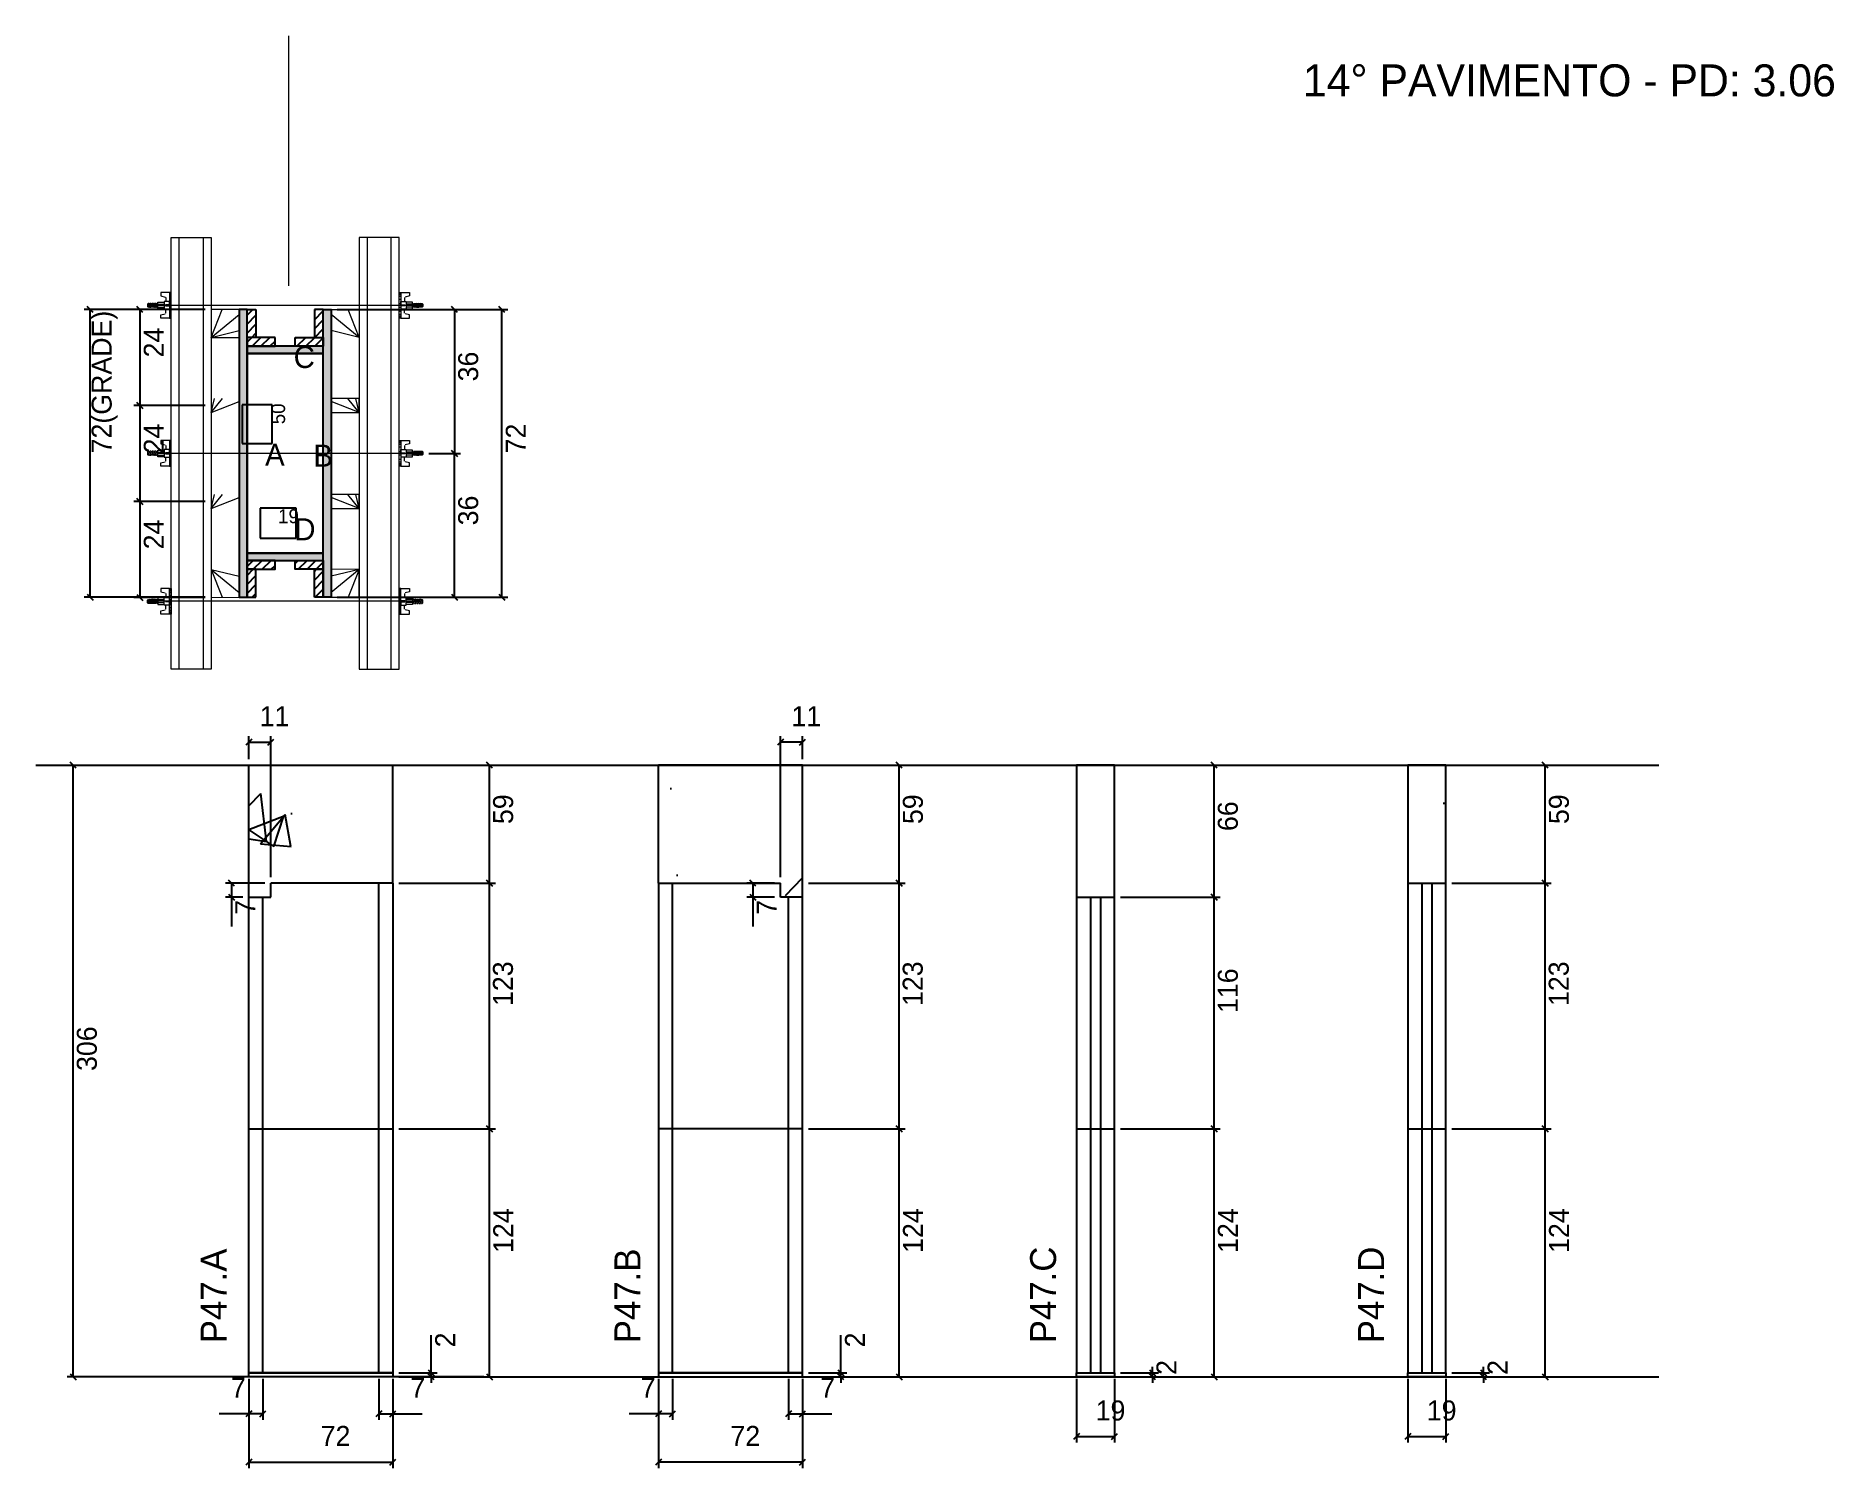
# Model space of a CAD drawing. Header units: metres. Extents: x 7804 to 8703, y 499 to 1215.
import ezdxf

# ---------------------------------------------------------------- set-up
doc = ezdxf.new("R2010")
doc.units = ezdxf.units.M
for name, color, linetype in [('00 - FELIPE', 7, 'Continuous'), ('CHAPA', 7, 'Continuous'), ('COTA', 7, 'Continuous'), ('Hachura', 7, 'Continuous'), ('Madeira', 7, 'Continuous'), ('NIVEL 2° PAV.', 7, 'Continuous'), ('NOMENCLATURA', 7, 'Continuous'), ('Nível', 7, 'Continuous'), ('Painéis', 7, 'Continuous'), ('Perfil Metálico', 7, 'Continuous'), ('SARR_2.2x7', 7, 'Continuous'), ('SARRAFO', 7, 'Continuous'), ('Texto Seção', 7, 'Continuous'), ('TEXTO_GERAL', 7, 'Continuous')]:
    doc.layers.add(name, color=color, linetype=linetype)

msp = doc.modelspace()

# ---------------------------------------------------------------- hatches: boundary and pattern name
at = {"layer": 'COTA'}
h = msp.add_hatch(dxfattribs=at)
h.set_pattern_fill('AR-CONC')
h.paths.add_polyline_path([(7982.51, 791.7), (7921.51, 791.7), (7921.51, 785.77), (7910.51, 784.7), (7910.51, 850.7), (7982.51, 850.7), (7982.51, 791.7)])
h = msp.add_hatch(dxfattribs=at)
h.set_pattern_fill('AR-CONC')
h.paths.add_polyline_path([(8115.42, 791.7), (8176.42, 791.7), (8176.42, 785.77), (8187.42, 784.7), (8187.42, 850.7), (8115.42, 850.7), (8115.42, 791.7)])
h = msp.add_hatch(dxfattribs=at)
h.set_pattern_fill('AR-CONC')
h.paths.add_polyline_path([(8343.55, 784.7), (8343.55, 850.7), (8324.55, 850.7), (8324.55, 784.7), (8343.55, 784.7)])
h = msp.add_hatch(dxfattribs=at)
h.set_pattern_fill('AR-CONC')
h.paths.add_polyline_path([(8509.14, 791.7), (8509.14, 850.7), (8490.14, 850.7), (8490.14, 791.7), (8509.14, 791.7), (8509.14, 791.7)])
at = {"layer": 'Hachura'}
h = msp.add_hatch(color=7, dxfattribs=at)
h.dxf.hatch_style = 1
h.paths.add_polyline_path([(7909.75, 1078.63), (7905.75, 1078.63), (7905.75, 934.63), (7909.75, 934.63), (7909.75, 1078.63)])
h = msp.add_hatch(color=7, dxfattribs=at)
h.dxf.hatch_style = 1
h.paths.add_polyline_path([(7909.75, 1078.63), (7905.75, 1078.63), (7905.75, 934.63), (7909.75, 934.63), (7909.75, 1078.63)])
h = msp.add_hatch(dxfattribs=at)
h.set_pattern_fill('ANSI31')
h.paths.add_polyline_path([(7909.75, 1064.63), (7914.15, 1064.63), (7914.15, 1078.63), (7909.75, 1078.63), (7909.75, 1064.63)])
h = msp.add_hatch(dxfattribs=at)
h.set_pattern_fill('ANSI31')
h.paths.add_polyline_path([(7947.75, 1064.63), (7943.35, 1064.63), (7943.35, 1078.63), (7947.75, 1078.63), (7947.75, 1064.63)])
h = msp.add_hatch(color=7, dxfattribs=at)
h.dxf.hatch_style = 1
h.paths.add_polyline_path([(7947.75, 1078.63), (7951.75, 1078.63), (7951.75, 934.63), (7947.75, 934.63), (7947.75, 1078.63)])
h = msp.add_hatch(color=7, dxfattribs=at)
h.dxf.hatch_style = 1
h.paths.add_polyline_path([(7947.75, 1078.63), (7951.75, 1078.63), (7951.75, 934.63), (7947.75, 934.63), (7947.75, 1078.63)])
h = msp.add_hatch(dxfattribs=at)
h.set_pattern_fill('ANSI31')
h.paths.add_polyline_path([(7909.75, 1060.23), (7909.75, 1064.63), (7923.75, 1064.63), (7923.75, 1060.23), (7909.75, 1060.23)])
h = msp.add_hatch(dxfattribs=at)
h.set_pattern_fill('ANSI31')
h.paths.add_polyline_path([(7947.75, 1060.23), (7947.75, 1064.63), (7933.75, 1064.63), (7933.75, 1060.23), (7947.75, 1060.23)])
h = msp.add_hatch(color=7, dxfattribs=at)
h.dxf.hatch_style = 1
h.paths.add_polyline_path([(7947.75, 1056.63), (7947.75, 1060.23), (7909.75, 1060.23), (7909.75, 1056.63), (7947.75, 1056.63)])
h = msp.add_hatch(color=7, dxfattribs=at)
h.dxf.hatch_style = 1
h.paths.add_polyline_path([(7947.75, 1056.63), (7947.75, 1060.23), (7909.75, 1060.23), (7909.75, 1056.63), (7947.75, 1056.63)])
h = msp.add_hatch(color=7, dxfattribs=at)
h.dxf.hatch_style = 1
h.paths.add_polyline_path([(7947.75, 953.03), (7947.75, 956.63), (7909.75, 956.63), (7909.75, 953.03), (7947.75, 953.03)])
h = msp.add_hatch(color=7, dxfattribs=at)
h.dxf.hatch_style = 1
h.paths.add_polyline_path([(7947.75, 953.03), (7947.75, 956.63), (7909.75, 956.63), (7909.75, 953.03), (7947.75, 953.03)])
h = msp.add_hatch(dxfattribs=at)
h.set_pattern_fill('ANSI31')
h.paths.add_polyline_path([(7909.75, 948.63), (7909.75, 953.03), (7923.75, 953.03), (7923.75, 948.63), (7909.75, 948.63)])
h = msp.add_hatch(dxfattribs=at)
h.set_pattern_fill('ANSI31')
h.paths.add_polyline_path([(7909.75, 948.63), (7914.15, 948.63), (7914.15, 934.63), (7909.75, 934.63), (7909.75, 948.63)])
h = msp.add_hatch(dxfattribs=at)
h.set_pattern_fill('ANSI31')
h.paths.add_polyline_path([(7947.75, 948.63), (7947.75, 953.03), (7933.75, 953.03), (7933.75, 948.63), (7947.75, 948.63)])
h = msp.add_hatch(dxfattribs=at)
h.set_pattern_fill('ANSI31')
h.paths.add_polyline_path([(7947.75, 948.63), (7943.35, 948.63), (7943.35, 934.63), (7947.75, 934.63), (7947.75, 948.63)])

# ---------------------------------------------------------------- linework, layer by layer
at = {"layer": '00 - FELIPE', "color": 0, "lineweight": 25}
for p, q in [((7912.01, 863.62), (7909.01, 860.62)), ((7920.01, 860.62), (7923.01, 863.62)), ((8177.92, 863.62), (8174.92, 860.62)), ((8185.92, 860.62), (8188.92, 863.62)), ((7903.39, 790.2), (7900.39, 793.2)), ((8164.16, 790.2), (8161.16, 793.2)), ((7900.39, 786.2), (7903.39, 783.2)), ((8161.16, 786.2), (8164.16, 783.2))]:
    msp.add_line(p, q, dxfattribs=at)
at = {"layer": '00 - FELIPE', "color": 4, "lineweight": 25}
for p, q in [((7910.51, 853.7), (7910.51, 865.12)), ((7921.51, 794.7), (7921.51, 865.12)), ((8176.42, 794.7), (8176.42, 865.12)), ((8187.42, 853.7), (8187.42, 865.12)), ((7910.51, 862.12), (7921.51, 862.12)), ((8187.42, 862.12), (8176.42, 862.12)), ((7918.51, 791.7), (7898.89, 791.7)), ((7901.89, 791.7), (7901.89, 784.7)), ((8173.42, 791.7), (8159.66, 791.7)), ((8162.66, 791.7), (8162.66, 784.7)), ((7907.51, 784.7), (7898.89, 784.7)), ((7901.89, 784.7), (7901.89, 769.97)), ((8173.42, 784.7), (8159.66, 784.7)), ((8162.66, 784.7), (8162.66, 769.97))]:
    msp.add_line(p, q, dxfattribs=at)
at = {"layer": 'CHAPA', "color": 1, "lineweight": 25}
for points in [[(7909.75, 1078.63), (7905.75, 1078.63), (7905.75, 934.63), (7909.75, 934.63)], [(7909.75, 1078.63), (7905.75, 1078.63), (7905.75, 934.63), (7909.75, 934.63)], [(7947.75, 1078.63), (7951.75, 1078.63), (7951.75, 934.63), (7947.75, 934.63)], [(7947.75, 1078.63), (7951.75, 1078.63), (7951.75, 934.63), (7947.75, 934.63)], [(7947.75, 1056.63), (7947.75, 1060.23), (7909.75, 1060.23), (7909.75, 1056.63)], [(7947.75, 1056.63), (7947.75, 1060.23), (7909.75, 1060.23), (7909.75, 1056.63)], [(7947.75, 953.03), (7947.75, 956.63), (7909.75, 956.63), (7909.75, 953.03)], [(7947.75, 953.03), (7947.75, 956.63), (7909.75, 956.63), (7909.75, 953.03)]]:
    msp.add_lwpolyline(points, close=True, dxfattribs=at)
at = {"layer": 'COTA', "color": 0, "lineweight": 25}
for p, q in [((7832.69, 1077.13), (7829.69, 1080.13)), ((7857.62, 1077.11), (7854.62, 1080.11)), ((8014.98, 1077.13), (8011.98, 1080.13)), ((8038.66, 1077.13), (8035.66, 1080.13)), ((7854.62, 1032.11), (7857.62, 1029.11)), ((7857.62, 1029.11), (7854.62, 1032.11)), ((8014.98, 1005.13), (8011.98, 1008.13)), ((8011.98, 1008.13), (8014.98, 1005.13)), ((7854.62, 984.11), (7857.62, 981.11)), ((7857.62, 981.11), (7854.62, 984.11)), ((7829.69, 936.13), (7832.69, 933.13)), ((7854.62, 936.11), (7857.62, 933.11)), ((8011.98, 936.13), (8014.98, 933.13)), ((8035.66, 936.13), (8038.66, 933.13)), ((8032.37, 849.2), (8029.37, 852.2)), ((8237.28, 849.2), (8234.28, 852.2)), ((8394.74, 849.2), (8391.74, 852.2)), ((8560.33, 849.2), (8557.33, 852.2)), ((8032.37, 790.2), (8029.37, 793.2)), ((8029.37, 793.2), (8032.37, 790.2)), ((8237.28, 790.2), (8234.28, 793.2)), ((8234.28, 793.2), (8237.28, 790.2)), ((8557.33, 793.2), (8560.33, 790.2)), ((8391.74, 786.2), (8394.74, 783.2)), ((8032.37, 667.2), (8029.37, 670.2)), ((8029.37, 670.2), (8032.37, 667.2)), ((8237.28, 667.2), (8234.28, 670.2)), ((8234.28, 670.2), (8237.28, 667.2)), ((8394.74, 667.2), (8391.74, 670.2)), ((8560.33, 667.2), (8557.33, 670.2)), ((8000.26, 548.2), (8003.26, 545.2)), ((8003.26, 543.2), (8000.26, 546.2)), ((8029.37, 546.2), (8032.37, 543.2)), ((8205.18, 548.2), (8208.18, 545.2)), ((8208.18, 543.2), (8205.18, 546.2)), ((8234.28, 546.2), (8237.28, 543.2)), ((8360.96, 548.2), (8363.96, 545.2)), ((8363.96, 543.2), (8360.96, 546.2)), ((8391.74, 546.2), (8394.74, 543.2)), ((8526.55, 548.2), (8529.55, 545.2)), ((8529.55, 543.2), (8526.55, 546.2)), ((8557.33, 546.2), (8560.33, 543.2)), ((7912.01, 527.69), (7909.01, 524.69)), ((7916.01, 524.69), (7919.01, 527.69)), ((7977.01, 527.69), (7974.01, 524.69)), ((7981.01, 524.69), (7984.01, 527.69)), ((8116.92, 527.69), (8113.92, 524.69)), ((8120.92, 524.69), (8123.92, 527.69)), ((8181.92, 527.69), (8178.92, 524.69)), ((8185.92, 524.69), (8188.92, 527.69)), ((8326.05, 516.31), (8323.05, 513.31)), ((8342.05, 513.31), (8345.05, 516.31)), ((8491.64, 516.31), (8488.64, 513.31)), ((8507.64, 513.31), (8510.64, 516.31)), ((7912.01, 503.59), (7909.01, 500.59)), ((7981.01, 500.59), (7984.01, 503.59)), ((8116.92, 503.59), (8113.92, 500.59)), ((8185.92, 500.59), (8188.92, 503.59))]:
    msp.add_line(p, q, dxfattribs=at)
at = {"layer": 'COTA', "color": 241, "lineweight": 25}
for p, q in [((7888.75, 1078.63), (7828.19, 1078.63)), ((7831.19, 934.63), (7831.19, 1078.63)), ((7888.74, 1078.61), (7853.12, 1078.61)), ((7856.12, 1078.61), (7856.12, 1030.61)), ((7954.75, 1078.63), (8040.16, 1078.63)), ((7988.75, 1078.63), (8016.48, 1078.63)), ((8013.48, 1078.63), (8013.48, 1006.63)), ((8037.16, 934.63), (8037.16, 1078.63)), ((7888.74, 1030.61), (7853.12, 1030.61)), ((7888.74, 1030.61), (7853.12, 1030.61)), ((7856.12, 1030.61), (7856.12, 982.61)), ((8000.55, 1006.63), (8016.48, 1006.63)), ((8000.55, 1006.63), (8016.48, 1006.63)), ((8013.48, 934.63), (8013.48, 1006.63)), ((7888.74, 982.61), (7853.12, 982.61)), ((7888.74, 982.61), (7853.12, 982.61)), ((7856.12, 982.61), (7856.12, 934.61)), ((7888.75, 934.63), (7828.19, 934.63)), ((7888.74, 934.61), (7853.12, 934.61)), ((7954.75, 934.63), (8040.16, 934.63)), ((7988.75, 934.63), (8016.48, 934.63)), ((7910.51, 784.7), (7910.51, 850.7)), ((7910.51, 850.7), (7982.51, 850.7)), ((7982.51, 791.7), (7982.51, 850.7)), ((8115.42, 791.7), (8115.42, 850.7)), ((8187.42, 850.7), (8115.42, 850.7)), ((8187.42, 784.7), (8187.42, 850.7))]:
    msp.add_line(p, q, dxfattribs=at)
at = {"layer": 'COTA', "color": 180, "lineweight": 25}
for p, q in [((7922.2, 1030.85), (7907.2, 1030.85)), ((7907.2, 1030.85), (7907.2, 1011.51)), ((7922.2, 1011.51), (7922.2, 1030.85)), ((7907.2, 1011.51), (7922.2, 1011.51)), ((7934.2, 979.2), (7916.2, 979.2)), ((7916.2, 979.2), (7916.2, 964.2)), ((7934.2, 964.2), (7934.2, 979.2)), ((7916.2, 964.2), (7934.2, 964.2))]:
    msp.add_line(p, q, dxfattribs=at)
at = {"layer": 'COTA', "color": 4, "lineweight": 25}
for p, q in [((7985.51, 850.7), (8033.87, 850.7)), ((8030.87, 791.7), (8030.87, 850.7)), ((8190.42, 850.7), (8238.78, 850.7)), ((8235.78, 791.7), (8235.78, 850.7)), ((8346.55, 850.7), (8396.24, 850.7)), ((8393.24, 784.7), (8393.24, 850.7)), ((8512.14, 850.7), (8561.83, 850.7)), ((8558.83, 791.7), (8558.83, 850.7)), ((7985.51, 791.7), (8033.87, 791.7)), ((7985.51, 791.7), (8033.87, 791.7)), ((8030.87, 668.7), (8030.87, 791.7)), ((8190.42, 791.7), (8238.78, 791.7)), ((8190.42, 791.7), (8238.78, 791.7)), ((8235.78, 668.7), (8235.78, 791.7)), ((8512.14, 791.7), (8561.83, 791.7)), ((8346.55, 784.7), (8396.24, 784.7)), ((7985.51, 668.7), (8033.87, 668.7)), ((8023.35, 668.7), (8033.87, 668.7)), ((8030.87, 544.7), (8030.87, 668.7)), ((8190.42, 668.7), (8238.78, 668.7)), ((8228.26, 668.7), (8238.78, 668.7)), ((8235.78, 544.7), (8235.78, 668.7)), ((8346.55, 668.7), (8396.24, 668.7)), ((8393.24, 544.7), (8393.24, 668.7)), ((8512.14, 668.7), (8561.83, 668.7)), ((8558.83, 544.7), (8558.83, 668.7)), ((8001.76, 546.7), (8001.76, 565.5)), ((8206.68, 546.7), (8206.68, 565.5)), ((8362.46, 546.7), (8362.46, 549.7)), ((8528.05, 546.7), (8528.05, 549.7)), ((7910.51, 543.7), (7910.51, 499.09)), ((7910.51, 541.7), (7910.51, 523.19)), ((7917.51, 543.7), (7917.51, 523.19)), ((7975.51, 543.7), (7975.51, 523.19)), ((7982.51, 543.7), (7982.51, 499.09)), ((7982.51, 541.7), (7982.51, 523.19)), ((7985.51, 546.7), (8004.76, 546.7)), ((7985.51, 544.7), (8004.76, 544.7)), ((7985.51, 544.7), (8033.87, 544.7)), ((8001.76, 544.7), (8001.76, 546.7)), ((8001.76, 544.7), (8001.76, 541.7)), ((8115.42, 543.7), (8115.42, 499.09)), ((8115.42, 541.7), (8115.42, 523.19)), ((8122.42, 543.7), (8122.42, 523.19)), ((8180.42, 543.7), (8180.42, 523.19)), ((8187.42, 543.7), (8187.42, 499.09)), ((8187.42, 541.7), (8187.42, 523.19)), ((8190.42, 546.7), (8209.68, 546.7)), ((8190.42, 544.7), (8209.68, 544.7)), ((8190.42, 544.7), (8238.78, 544.7)), ((8206.68, 544.7), (8206.68, 546.7)), ((8206.68, 544.7), (8206.68, 541.7)), ((8324.55, 543.7), (8324.55, 511.81)), ((8343.55, 543.7), (8343.55, 511.81)), ((8346.55, 546.7), (8365.46, 546.7)), ((8346.55, 544.7), (8365.46, 544.7)), ((8346.55, 544.7), (8396.24, 544.7)), ((8362.46, 544.7), (8362.46, 546.7)), ((8362.46, 544.7), (8362.46, 541.7)), ((8490.14, 543.7), (8490.14, 511.81)), ((8509.14, 543.7), (8509.14, 511.81)), ((8512.14, 546.7), (8531.05, 546.7)), ((8512.14, 544.7), (8531.05, 544.7)), ((8512.14, 544.7), (8561.83, 544.7)), ((8528.05, 544.7), (8528.05, 546.7)), ((8528.05, 544.7), (8528.05, 541.7)), ((7910.51, 526.19), (7895.77, 526.19)), ((7917.51, 526.19), (7910.51, 526.19)), ((7975.51, 526.19), (7982.51, 526.19)), ((7982.51, 526.19), (7997.24, 526.19)), ((8115.42, 526.19), (8100.69, 526.19)), ((8122.42, 526.19), (8115.42, 526.19)), ((8180.42, 526.19), (8187.42, 526.19)), ((8187.42, 526.19), (8202.15, 526.19)), ((8324.55, 514.81), (8343.55, 514.81)), ((8490.14, 514.81), (8509.14, 514.81)), ((7910.51, 502.09), (7982.51, 502.09)), ((8187.42, 502.09), (8115.42, 502.09))]:
    msp.add_line(p, q, dxfattribs=at)
at = {"layer": 'COTA', "color": 241, "lineweight": 25}
for points in [[(8343.55, 784.7), (8343.55, 850.7), (8324.55, 850.7), (8324.55, 784.7)], [(8509.14, 791.7), (8509.14, 850.7), (8490.14, 850.7), (8490.14, 791.7)]]:
    msp.add_lwpolyline(points, dxfattribs=at)
at = {"layer": 'Hachura', "color": 0, "lineweight": 9}
for p, q in [((7860.27, 1081.66), (7859.95, 1081.34)), ((7859.95, 1081.34), (7859.95, 1080.05)), ((7860.27, 1079.73), (7859.95, 1080.05)), ((7860.59, 1081.66), (7860.27, 1081.66)), ((7860.27, 1079.73), (7860.27, 1081.66)), ((7860.92, 1079.73), (7860.27, 1081.02)), ((7860.84, 1079.63), (7860.27, 1080.76)), ((7860.27, 1080.24), (7860.61, 1079.57)), ((7860.27, 1079.98), (7860.4, 1079.73)), ((7860.59, 1081.66), (7861.56, 1079.73)), ((7860.59, 1081.66), (7861.56, 1079.73)), ((7860.69, 1081.73), (7861.77, 1079.57)), ((7860.92, 1079.73), (7861.56, 1079.73)), ((7862, 1079.63), (7860.93, 1081.77)), ((7861.75, 1081.66), (7861.11, 1081.66)), ((7862.08, 1079.73), (7861.11, 1081.66)), ((7861.75, 1081.66), (7862.72, 1079.73)), ((7861.85, 1081.73), (7862.93, 1079.57)), ((7862.72, 1079.73), (7862.08, 1079.73)), ((7863.16, 1079.63), (7862.09, 1081.77)), ((7862.91, 1081.66), (7862.27, 1081.66)), ((7863.24, 1079.73), (7862.27, 1081.66)), ((7862.48, 1081.66), (7862.27, 1081.66)), ((7862.91, 1081.66), (7863.88, 1079.73)), ((7863.01, 1081.73), (7864.09, 1079.57)), ((7863.45, 1079.73), (7863.24, 1079.73)), ((7864.32, 1079.63), (7863.25, 1081.77)), ((7864.08, 1081.66), (7863.43, 1081.66)), ((7864.4, 1079.73), (7863.43, 1081.66)), ((7863.45, 1079.73), (7863.88, 1079.73)), ((7864.08, 1081.66), (7865.04, 1079.73)), ((7864.4, 1079.73), (7865.04, 1079.73)), ((7865.04, 1080.5), (7864.41, 1081.77)), ((7865.04, 1080.76), (7864.59, 1081.66)), ((7865.04, 1081.66), (7864.59, 1081.66)), ((7865.04, 1078.95), (7865.04, 1082.31)), ((7865.04, 1082.31), (7868.27, 1082.31)), ((7865.04, 1081.27), (7868.27, 1081.27)), ((7865.04, 1079.73), (7868.27, 1079.73)), ((7865.11, 1078.95), (7865.11, 1082.31)), ((7866.59, 1087.08), (7866.59, 1085.4)), ((7866.59, 1085.4), (7868.8, 1084.82)), ((7871.75, 1087.08), (7866.61, 1087.08)), ((7868.27, 1082.56), (7868.27, 1078.7)), ((7870.85, 1082.56), (7868.27, 1082.56)), ((7870.85, 1080.94), (7868.85, 1080.94)), ((7868.85, 1080.43), (7870.85, 1080.43)), ((7869.04, 1084.51), (7869.04, 1082.56)), ((7870.83, 1086.94), (7871.76, 1086.94)), ((7870.83, 1086.73), (7871.76, 1086.73)), ((7870.83, 1086.39), (7871.76, 1086.39)), ((7870.83, 1085.93), (7871.76, 1085.93)), ((7870.83, 1085.08), (7871.76, 1085.08)), ((7870.83, 1083.67), (7871.76, 1083.67)), ((7870.85, 1087.08), (7870.85, 1074.18)), ((7870.85, 1087.08), (7870.85, 1081.92)), ((7870.85, 1080.63), (7870.85, 1082.56)), ((7870.85, 1081.92), (7870.85, 1081.27)), ((7870.85, 1080.64), (7871.75, 1080.64)), ((7871.17, 1081.59), (7870.95, 1081.59)), ((7870.97, 1079.65), (7871.41, 1079.65)), ((7871.6, 1081.59), (7871.17, 1081.59)), ((7871.75, 1074.18), (7871.75, 1087.08)), ((7871.75, 1075.13), (7871.75, 1082.95)), ((7986.67, 1086.94), (7985.74, 1086.94)), ((7986.67, 1086.73), (7985.74, 1086.73)), ((7986.67, 1086.39), (7985.74, 1086.39)), ((7986.67, 1085.93), (7985.74, 1085.93)), ((7986.67, 1085.09), (7985.74, 1085.09)), ((7986.67, 1083.67), (7985.74, 1083.67)), ((7985.75, 1074.18), (7985.75, 1087.08)), ((7985.75, 1087.08), (7990.89, 1087.08)), ((7985.75, 1075.13), (7985.75, 1082.95)), ((7986.65, 1080.64), (7985.75, 1080.64)), ((7985.9, 1081.59), (7986.33, 1081.59)), ((7986.53, 1079.66), (7986.09, 1079.66)), ((7986.33, 1081.59), (7986.54, 1081.59)), ((7986.65, 1087.08), (7986.65, 1074.18)), ((7986.65, 1087.08), (7986.65, 1081.92)), ((7986.65, 1080.63), (7986.65, 1082.57)), ((7986.65, 1082.57), (7989.23, 1082.57)), ((7986.65, 1081.92), (7986.65, 1081.28)), ((7986.65, 1080.94), (7988.65, 1080.94)), ((7988.65, 1080.43), (7986.65, 1080.43)), ((7988.46, 1084.51), (7988.46, 1082.57)), ((7990.91, 1085.4), (7988.7, 1084.82)), ((7989.23, 1082.57), (7989.23, 1078.7)), ((7992.46, 1082.31), (7989.23, 1082.31)), ((7992.46, 1081.28), (7989.23, 1081.28)), ((7992.46, 1079.73), (7989.23, 1079.73)), ((7990.91, 1087.08), (7990.91, 1085.4)), ((7992.39, 1078.95), (7992.39, 1082.31)), ((7992.46, 1078.95), (7992.46, 1082.31)), ((7992.46, 1080.5), (7993.09, 1081.77)), ((7993.42, 1081.66), (7992.46, 1079.73)), ((7992.46, 1080.76), (7992.91, 1081.66)), ((7992.46, 1081.66), (7992.91, 1081.66)), ((7993.1, 1079.73), (7992.46, 1079.73)), ((7993.1, 1079.73), (7994.07, 1081.66)), ((7993.18, 1079.63), (7994.25, 1081.77)), ((7994.49, 1081.74), (7993.41, 1079.57)), ((7993.42, 1081.66), (7994.07, 1081.66)), ((7994.59, 1081.66), (7993.62, 1079.73)), ((7994.05, 1079.73), (7993.62, 1079.73)), ((7994.05, 1079.73), (7994.26, 1079.73)), ((7994.26, 1079.73), (7995.23, 1081.66)), ((7994.34, 1079.63), (7995.41, 1081.77)), ((7995.65, 1081.74), (7994.57, 1079.57)), ((7994.59, 1081.66), (7995.23, 1081.66)), ((7995.75, 1081.66), (7994.78, 1079.73)), ((7994.78, 1079.73), (7995.42, 1079.73)), ((7995.02, 1081.66), (7995.23, 1081.66)), ((7995.42, 1079.73), (7996.39, 1081.66)), ((7995.5, 1079.63), (7996.57, 1081.77)), ((7996.81, 1081.74), (7995.73, 1079.57)), ((7995.75, 1081.66), (7996.39, 1081.66)), ((7996.91, 1081.66), (7995.94, 1079.73)), ((7996.91, 1081.66), (7995.94, 1079.73)), ((7996.58, 1079.73), (7995.94, 1079.73)), ((7996.58, 1079.73), (7997.23, 1081.02)), ((7996.66, 1079.63), (7997.23, 1080.76)), ((7997.23, 1080.24), (7996.89, 1079.57)), ((7996.91, 1081.66), (7997.23, 1081.66)), ((7997.23, 1079.99), (7997.1, 1079.73)), ((7997.23, 1081.66), (7997.55, 1081.34)), ((7997.23, 1079.73), (7997.23, 1081.66)), ((7997.23, 1079.73), (7997.55, 1080.05)), ((7997.55, 1081.34), (7997.55, 1080.05)), ((7868.27, 1078.95), (7865.04, 1078.95)), ((7866.59, 1075.86), (7868.8, 1076.44)), ((7866.59, 1074.18), (7866.59, 1075.86)), ((7870.85, 1074.18), (7866.59, 1074.18)), ((7868.27, 1078.7), (7868.27, 1078.95)), ((7868.27, 1078.7), (7868.27, 1078.95)), ((7868.27, 1078.7), (7870.85, 1078.7)), ((7869.04, 1076.75), (7869.04, 1078.7)), ((7870.83, 1077.6), (7871.75, 1077.6)), ((7870.83, 1076.17), (7871.76, 1076.17)), ((7870.83, 1075.33), (7871.76, 1075.33)), ((7870.83, 1074.87), (7871.76, 1074.87)), ((7870.83, 1074.53), (7871.76, 1074.53)), ((7870.83, 1074.32), (7871.76, 1074.32)), ((7870.85, 1074.18), (7871.75, 1074.18)), ((7986.67, 1076.17), (7985.74, 1076.17)), ((7986.67, 1075.33), (7985.74, 1075.33)), ((7986.67, 1074.87), (7985.74, 1074.87)), ((7986.67, 1074.53), (7985.74, 1074.53)), ((7986.67, 1074.32), (7985.74, 1074.32)), ((7986.67, 1077.6), (7985.75, 1077.6)), ((7986.65, 1074.18), (7985.75, 1074.18)), ((7989.23, 1078.7), (7986.65, 1078.7)), ((7986.65, 1074.18), (7990.91, 1074.18)), ((7988.46, 1076.75), (7988.46, 1078.7)), ((7990.91, 1075.86), (7988.7, 1076.44)), ((7989.23, 1078.95), (7992.46, 1078.95)), ((7989.23, 1078.7), (7989.23, 1078.95)), ((7989.23, 1078.7), (7989.23, 1078.95)), ((7990.91, 1074.18), (7990.91, 1075.86)), ((7860.27, 1007.66), (7859.95, 1007.34)), ((7859.95, 1007.34), (7859.95, 1006.05)), ((7860.59, 1007.66), (7860.27, 1007.66)), ((7860.27, 1005.73), (7860.27, 1007.66)), ((7860.59, 1007.66), (7861.56, 1005.73)), ((7860.59, 1007.66), (7861.56, 1005.73)), ((7860.69, 1007.73), (7861.77, 1005.57)), ((7862, 1005.63), (7860.93, 1007.77)), ((7861.75, 1007.66), (7861.11, 1007.66)), ((7862.08, 1005.73), (7861.11, 1007.66)), ((7861.75, 1007.66), (7862.72, 1005.73)), ((7861.85, 1007.73), (7862.93, 1005.57)), ((7863.16, 1005.63), (7862.09, 1007.77)), ((7862.91, 1007.66), (7862.27, 1007.66)), ((7863.24, 1005.73), (7862.27, 1007.66)), ((7862.48, 1007.66), (7862.27, 1007.66)), ((7862.91, 1007.66), (7863.88, 1005.73)), ((7863.01, 1007.73), (7864.09, 1005.57)), ((7864.32, 1005.63), (7863.25, 1007.77)), ((7864.08, 1007.66), (7863.43, 1007.66)), ((7864.4, 1005.73), (7863.43, 1007.66)), ((7864.08, 1007.66), (7865.04, 1005.73)), ((7865.04, 1006.5), (7864.41, 1007.77)), ((7865.04, 1006.76), (7864.59, 1007.66)), ((7865.04, 1007.66), (7864.59, 1007.66)), ((7865.04, 1004.95), (7865.04, 1008.31)), ((7865.04, 1008.31), (7868.27, 1008.31)), ((7865.04, 1007.27), (7868.27, 1007.27)), ((7865.11, 1004.95), (7865.11, 1008.31)), ((7866.59, 1013.08), (7866.59, 1011.4)), ((7866.59, 1011.4), (7868.8, 1010.82)), ((7871.75, 1013.08), (7866.61, 1013.08)), ((7868.27, 1008.56), (7868.27, 1004.69)), ((7870.85, 1008.56), (7868.27, 1008.56)), ((7869.04, 1010.51), (7869.04, 1008.56)), ((7870.83, 1012.94), (7871.76, 1012.94)), ((7870.83, 1012.73), (7871.76, 1012.73)), ((7870.83, 1012.39), (7871.76, 1012.39)), ((7870.83, 1011.93), (7871.76, 1011.93)), ((7870.83, 1011.08), (7871.76, 1011.08)), ((7870.83, 1009.67), (7871.76, 1009.67)), ((7870.85, 1013.08), (7870.85, 1000.18)), ((7870.85, 1013.08), (7870.85, 1007.92)), ((7870.85, 1006.63), (7870.85, 1008.56)), ((7870.85, 1007.92), (7870.85, 1007.27)), ((7871.17, 1007.59), (7870.95, 1007.59)), ((7871.6, 1007.59), (7871.17, 1007.59)), ((7871.75, 1000.18), (7871.75, 1013.08)), ((7871.75, 1001.13), (7871.75, 1008.95)), ((7986.67, 1012.94), (7985.74, 1012.94)), ((7986.67, 1012.73), (7985.74, 1012.73)), ((7986.67, 1012.39), (7985.74, 1012.39)), ((7986.67, 1011.93), (7985.74, 1011.93)), ((7986.67, 1011.09), (7985.74, 1011.09)), ((7986.67, 1009.67), (7985.74, 1009.67)), ((7985.75, 1000.18), (7985.75, 1013.08)), ((7985.75, 1013.08), (7990.89, 1013.08)), ((7985.75, 1001.13), (7985.75, 1008.95)), ((7985.9, 1007.59), (7986.33, 1007.59)), ((7986.33, 1007.59), (7986.54, 1007.59)), ((7986.65, 1013.08), (7986.65, 1000.18)), ((7986.65, 1013.08), (7986.65, 1007.92)), ((7986.65, 1006.63), (7986.65, 1008.56)), ((7986.65, 1008.56), (7989.23, 1008.56)), ((7986.65, 1007.92), (7986.65, 1007.28)), ((7988.46, 1010.51), (7988.46, 1008.56)), ((7990.91, 1011.4), (7988.7, 1010.82)), ((7989.23, 1008.56), (7989.23, 1004.7)), ((7992.46, 1008.31), (7989.23, 1008.31)), ((7992.46, 1007.28), (7989.23, 1007.28)), ((7990.91, 1013.08), (7990.91, 1011.4)), ((7992.39, 1004.95), (7992.39, 1008.31)), ((7992.46, 1004.95), (7992.46, 1008.31)), ((7992.46, 1006.5), (7993.09, 1007.77)), ((7993.42, 1007.66), (7992.46, 1005.73)), ((7992.46, 1006.76), (7992.91, 1007.66)), ((7992.46, 1007.66), (7992.91, 1007.66)), ((7993.1, 1005.73), (7994.07, 1007.66)), ((7993.18, 1005.63), (7994.25, 1007.77)), ((7994.49, 1007.73), (7993.41, 1005.57)), ((7993.42, 1007.66), (7994.07, 1007.66)), ((7994.59, 1007.66), (7993.62, 1005.73)), ((7994.26, 1005.73), (7995.23, 1007.66)), ((7994.34, 1005.63), (7995.41, 1007.77)), ((7995.65, 1007.73), (7994.57, 1005.57)), ((7994.59, 1007.66), (7995.23, 1007.66)), ((7995.75, 1007.66), (7994.78, 1005.73)), ((7995.02, 1007.66), (7995.23, 1007.66)), ((7995.42, 1005.73), (7996.39, 1007.66)), ((7995.5, 1005.63), (7996.57, 1007.77)), ((7996.81, 1007.73), (7995.73, 1005.57)), ((7995.75, 1007.66), (7996.39, 1007.66)), ((7996.91, 1007.66), (7995.94, 1005.73)), ((7996.91, 1007.66), (7995.94, 1005.73)), ((7996.91, 1007.66), (7997.23, 1007.66)), ((7997.23, 1007.66), (7997.55, 1007.34)), ((7997.23, 1005.73), (7997.23, 1007.66)), ((7997.55, 1007.34), (7997.55, 1006.05)), ((7860.27, 1005.73), (7859.95, 1006.05)), ((7860.92, 1005.73), (7860.27, 1007.02)), ((7860.84, 1005.63), (7860.27, 1006.76)), ((7860.27, 1006.24), (7860.61, 1005.57)), ((7860.27, 1005.98), (7860.4, 1005.73)), ((7860.92, 1005.73), (7861.56, 1005.73)), ((7862.72, 1005.73), (7862.08, 1005.73)), ((7863.45, 1005.73), (7863.24, 1005.73)), ((7863.45, 1005.73), (7863.88, 1005.73)), ((7864.4, 1005.73), (7865.04, 1005.73)), ((7865.04, 1005.73), (7868.27, 1005.73)), ((7868.27, 1004.95), (7865.04, 1004.95)), ((7866.59, 1001.86), (7868.8, 1002.44)), ((7866.59, 1000.18), (7866.59, 1001.86)), ((7870.85, 1000.18), (7866.59, 1000.18)), ((7868.27, 1004.69), (7868.27, 1004.95)), ((7868.27, 1004.69), (7868.27, 1004.95)), ((7868.27, 1004.69), (7870.85, 1004.69)), ((7870.85, 1006.94), (7868.85, 1006.94)), ((7868.85, 1006.43), (7870.85, 1006.43)), ((7869.04, 1002.75), (7869.04, 1004.7)), ((7870.83, 1003.6), (7871.75, 1003.6)), ((7870.83, 1002.17), (7871.76, 1002.17)), ((7870.83, 1001.33), (7871.76, 1001.33)), ((7870.83, 1000.87), (7871.76, 1000.87)), ((7870.83, 1000.53), (7871.76, 1000.53)), ((7870.83, 1000.32), (7871.76, 1000.32)), ((7870.85, 1006.64), (7871.75, 1006.64)), ((7870.85, 1000.18), (7871.75, 1000.18)), ((7870.97, 1005.65), (7871.41, 1005.65)), ((7986.67, 1002.17), (7985.74, 1002.17)), ((7986.67, 1001.33), (7985.74, 1001.33)), ((7986.67, 1000.87), (7985.74, 1000.87)), ((7986.67, 1000.53), (7985.74, 1000.53)), ((7986.67, 1000.32), (7985.74, 1000.32)), ((7986.65, 1006.64), (7985.75, 1006.64)), ((7986.67, 1003.6), (7985.75, 1003.6)), ((7986.65, 1000.18), (7985.75, 1000.18)), ((7986.53, 1005.66), (7986.09, 1005.66)), ((7986.65, 1006.94), (7988.65, 1006.94)), ((7988.65, 1006.43), (7986.65, 1006.43)), ((7989.23, 1004.7), (7986.65, 1004.7)), ((7986.65, 1000.18), (7990.91, 1000.18)), ((7988.46, 1002.75), (7988.46, 1004.7)), ((7990.91, 1001.86), (7988.7, 1002.44)), ((7992.46, 1005.73), (7989.23, 1005.73)), ((7989.23, 1004.95), (7992.46, 1004.95)), ((7989.23, 1004.7), (7989.23, 1004.95)), ((7989.23, 1004.7), (7989.23, 1004.95)), ((7990.91, 1000.18), (7990.91, 1001.86)), ((7993.1, 1005.73), (7992.46, 1005.73)), ((7994.05, 1005.73), (7993.62, 1005.73)), ((7994.05, 1005.73), (7994.26, 1005.73)), ((7994.78, 1005.73), (7995.42, 1005.73)), ((7996.58, 1005.73), (7995.94, 1005.73)), ((7996.58, 1005.73), (7997.23, 1007.02)), ((7996.66, 1005.63), (7997.23, 1006.76)), ((7997.23, 1006.24), (7996.89, 1005.57)), ((7997.23, 1005.99), (7997.1, 1005.73)), ((7997.23, 1005.73), (7997.55, 1006.05)), ((7870.85, 939.08), (7866.59, 939.08)), ((7866.59, 939.08), (7866.59, 937.4)), ((7866.59, 937.4), (7868.8, 936.82)), ((7869.04, 936.51), (7869.04, 934.56)), ((7870.83, 938.94), (7871.76, 938.94)), ((7870.83, 938.73), (7871.76, 938.73)), ((7870.83, 938.39), (7871.76, 938.39)), ((7870.83, 937.93), (7871.76, 937.93)), ((7870.83, 937.09), (7871.76, 937.09)), ((7870.83, 935.65), (7871.75, 935.65)), ((7870.85, 926.18), (7870.85, 939.08)), ((7870.85, 939.08), (7871.75, 939.08)), ((7871.75, 939.08), (7871.75, 926.18)), ((7871.75, 938.12), (7871.75, 930.31)), ((7986.67, 938.94), (7985.74, 938.94)), ((7986.67, 938.73), (7985.74, 938.73)), ((7986.67, 938.39), (7985.74, 938.39)), ((7986.67, 937.93), (7985.74, 937.93)), ((7986.67, 937.08), (7985.74, 937.08)), ((7985.75, 939.08), (7985.75, 926.18)), ((7986.65, 939.08), (7985.75, 939.08)), ((7985.75, 938.12), (7985.75, 930.31)), ((7986.67, 935.65), (7985.75, 935.65)), ((7986.65, 926.18), (7986.65, 939.08)), ((7986.65, 939.08), (7990.91, 939.08)), ((7988.46, 936.51), (7988.46, 934.56)), ((7990.91, 937.4), (7988.7, 936.82)), ((7990.91, 939.08), (7990.91, 937.4)), ((7860.27, 933.53), (7859.95, 933.21)), ((7859.95, 931.92), (7859.95, 933.21)), ((7860.27, 931.59), (7859.95, 931.92)), ((7860.27, 933.01), (7860.61, 933.69)), ((7860.84, 933.63), (7860.27, 932.5)), ((7860.27, 933.27), (7860.4, 933.53)), ((7860.92, 933.53), (7860.27, 932.24)), ((7860.27, 933.53), (7860.27, 931.59)), ((7860.59, 931.6), (7860.27, 931.6)), ((7860.59, 931.6), (7861.56, 933.53)), ((7860.59, 931.6), (7861.56, 933.53)), ((7860.69, 931.52), (7861.77, 933.69)), ((7860.92, 933.53), (7861.56, 933.53)), ((7862, 933.63), (7860.93, 931.49)), ((7862.08, 933.53), (7861.11, 931.6)), ((7861.75, 931.6), (7861.11, 931.6)), ((7861.75, 931.6), (7862.72, 933.53)), ((7861.85, 931.52), (7862.93, 933.69)), ((7862.72, 933.53), (7862.08, 933.53)), ((7863.16, 933.63), (7862.09, 931.49)), ((7863.24, 933.53), (7862.27, 931.6)), ((7862.91, 931.6), (7862.27, 931.6)), ((7862.48, 931.6), (7862.27, 931.6)), ((7862.91, 931.6), (7863.88, 933.53)), ((7863.01, 931.52), (7864.09, 933.69)), ((7863.45, 933.53), (7863.24, 933.53)), ((7864.32, 933.63), (7863.25, 931.49)), ((7864.4, 933.53), (7863.43, 931.6)), ((7864.08, 931.6), (7863.43, 931.6)), ((7863.45, 933.53), (7863.88, 933.53)), ((7864.08, 931.6), (7865.04, 933.53)), ((7864.4, 933.53), (7865.04, 933.53)), ((7865.04, 932.76), (7864.41, 931.49)), ((7865.04, 932.5), (7864.59, 931.6)), ((7865.04, 931.6), (7864.59, 931.6)), ((7865.04, 934.3), (7865.04, 930.95)), ((7868.27, 934.3), (7865.04, 934.3)), ((7865.04, 933.53), (7868.27, 933.53)), ((7865.04, 931.98), (7868.27, 931.98)), ((7865.04, 930.95), (7868.27, 930.95)), ((7865.11, 934.3), (7865.11, 930.95)), ((7866.59, 927.85), (7868.8, 928.44)), ((7866.59, 926.18), (7866.59, 927.85)), ((7871.75, 926.18), (7866.61, 926.18)), ((7868.27, 930.69), (7868.27, 934.56)), ((7868.27, 934.56), (7870.85, 934.56)), ((7868.27, 934.56), (7868.27, 934.3)), ((7868.27, 934.56), (7868.27, 934.3)), ((7870.85, 930.69), (7868.27, 930.69)), ((7868.85, 932.83), (7870.85, 932.83)), ((7870.85, 932.31), (7868.85, 932.31)), ((7869.04, 928.75), (7869.04, 930.69)), ((7870.83, 929.59), (7871.76, 929.59)), ((7870.83, 928.17), (7871.76, 928.17)), ((7870.83, 927.33), (7871.76, 927.33)), ((7870.83, 926.87), (7871.76, 926.87)), ((7870.83, 926.53), (7871.76, 926.53)), ((7870.83, 926.32), (7871.76, 926.32)), ((7870.85, 932.63), (7870.85, 930.69)), ((7870.85, 932.62), (7871.75, 932.62)), ((7870.85, 931.34), (7870.85, 931.98)), ((7870.85, 926.18), (7870.85, 931.34)), ((7871.17, 931.67), (7870.95, 931.67)), ((7870.97, 933.6), (7871.41, 933.6)), ((7871.6, 931.67), (7871.17, 931.67)), ((7986.67, 929.59), (7985.74, 929.59)), ((7986.67, 928.17), (7985.74, 928.17)), ((7986.67, 927.33), (7985.74, 927.33)), ((7986.67, 926.87), (7985.74, 926.87)), ((7986.67, 926.53), (7985.74, 926.53)), ((7986.67, 926.32), (7985.74, 926.32)), ((7986.65, 932.62), (7985.75, 932.62)), ((7985.75, 926.18), (7990.89, 926.18)), ((7985.9, 931.67), (7986.33, 931.67)), ((7986.53, 933.6), (7986.09, 933.6)), ((7986.33, 931.67), (7986.54, 931.67)), ((7989.23, 934.56), (7986.65, 934.56)), ((7988.65, 932.83), (7986.65, 932.83)), ((7986.65, 932.63), (7986.65, 930.69)), ((7986.65, 932.31), (7988.65, 932.31)), ((7986.65, 931.34), (7986.65, 931.98)), ((7986.65, 926.18), (7986.65, 931.34)), ((7986.65, 930.69), (7989.23, 930.69)), ((7988.46, 928.75), (7988.46, 930.69)), ((7990.91, 927.85), (7988.7, 928.44)), ((7989.23, 930.69), (7989.23, 934.56)), ((7989.23, 934.56), (7989.23, 934.3)), ((7989.23, 934.56), (7989.23, 934.3)), ((7989.23, 934.3), (7992.46, 934.3)), ((7992.46, 933.53), (7989.23, 933.53)), ((7992.46, 931.98), (7989.23, 931.98)), ((7992.46, 930.95), (7989.23, 930.95)), ((7990.91, 926.18), (7990.91, 927.85)), ((7992.39, 934.3), (7992.39, 930.95)), ((7992.46, 934.3), (7992.46, 930.95)), ((7993.1, 933.53), (7992.46, 933.53)), ((7993.42, 931.59), (7992.46, 933.53)), ((7992.46, 932.76), (7993.09, 931.49)), ((7992.46, 932.5), (7992.91, 931.59)), ((7992.46, 931.59), (7992.91, 931.59)), ((7993.1, 933.53), (7994.07, 931.59)), ((7993.18, 933.63), (7994.25, 931.49)), ((7994.49, 931.52), (7993.41, 933.69)), ((7993.42, 931.59), (7994.07, 931.59)), ((7994.05, 933.53), (7993.62, 933.53)), ((7994.59, 931.59), (7993.62, 933.53)), ((7994.05, 933.53), (7994.26, 933.53)), ((7994.26, 933.53), (7995.23, 931.59)), ((7994.34, 933.63), (7995.41, 931.49)), ((7995.65, 931.52), (7994.57, 933.69)), ((7994.59, 931.59), (7995.23, 931.59)), ((7994.78, 933.53), (7995.42, 933.53)), ((7995.75, 931.59), (7994.78, 933.53)), ((7995.02, 931.59), (7995.23, 931.59)), ((7995.42, 933.53), (7996.39, 931.59)), ((7995.5, 933.63), (7996.57, 931.49)), ((7996.81, 931.52), (7995.73, 933.69)), ((7995.75, 931.59), (7996.39, 931.59)), ((7996.91, 931.59), (7995.94, 933.53)), ((7996.58, 933.53), (7995.94, 933.53)), ((7996.91, 931.59), (7995.94, 933.53)), ((7996.58, 933.53), (7997.23, 932.24)), ((7996.66, 933.63), (7997.23, 932.5)), ((7997.23, 933.01), (7996.89, 933.69)), ((7996.91, 931.59), (7997.23, 931.59)), ((7997.23, 933.27), (7997.1, 933.53)), ((7997.23, 933.53), (7997.55, 933.2)), ((7997.23, 933.53), (7997.23, 931.59)), ((7997.23, 931.59), (7997.55, 931.92)), ((7997.55, 931.92), (7997.55, 933.2))]:
    msp.add_line(p, q, dxfattribs=at)
at = {"layer": 'Hachura', "color": 251, "lineweight": 9}
for p, q in [((7996.55, 1080.63), (7864.75, 1080.64)), ((7996.55, 1006.63), (7864.75, 1006.64)), ((7996.55, 932.63), (7864.75, 932.62))]:
    msp.add_line(p, q, dxfattribs=at)
at = {"layer": 'Madeira', "color": 126, "lineweight": 18}
for p, q in [((7891.75, 1064.61), (7897.17, 1078.61)), ((7891.75, 1064.61), (7905.74, 1076.14)), ((7965.75, 1064.61), (7951.76, 1076.14)), ((7965.75, 1064.61), (7960.33, 1078.61)), ((7891.75, 1064.61), (7905.75, 1068.11)), ((7965.75, 1064.61), (7951.75, 1068.11)), ((7891.74, 1027.11), (7897.49, 1034.12)), ((7891.74, 1027.11), (7893.48, 1034.11)), ((7965.76, 1027.11), (7960.01, 1034.12)), ((7965.76, 1027.11), (7964.02, 1034.11)), ((7891.74, 1027.11), (7905.74, 1032.56)), ((7965.76, 1027.11), (7951.76, 1032.56)), ((7891.74, 979.11), (7897.49, 986.12)), ((7891.74, 979.11), (7893.48, 986.11)), ((7891.74, 979.11), (7905.74, 984.56)), ((7965.76, 979.11), (7951.76, 984.56)), ((7965.76, 979.11), (7960.01, 986.12)), ((7965.76, 979.11), (7964.02, 986.11)), ((7891.73, 948.61), (7905.75, 937.11)), ((7891.73, 948.61), (7905.74, 945.14)), ((7891.73, 948.61), (7897.18, 934.62)), ((7965.77, 948.61), (7951.75, 937.11)), ((7965.77, 948.61), (7951.76, 945.14)), ((7965.77, 948.61), (7960.32, 934.62))]:
    msp.add_line(p, q, dxfattribs=at)
for points in [[(7891.74, 934.61), (7905.74, 934.63), (7905.74, 1078.62), (7891.74, 1078.61)], [(7891.75, 1064.61), (7905.75, 1064.62), (7905.74, 1078.62), (7891.74, 1078.61)], [(7965.76, 934.61), (7951.76, 934.63), (7951.76, 1078.62), (7965.76, 1078.61)], [(7965.76, 1027.11), (7965.77, 1034.11), (7951.77, 1034.13), (7951.76, 1027.13)], [(7965.76, 979.11), (7965.77, 986.11), (7951.77, 986.13), (7951.76, 979.13)], [(7965.77, 948.61), (7951.77, 948.63), (7951.75, 934.63), (7965.75, 934.61)]]:
    msp.add_lwpolyline(points, close=True, dxfattribs=at)
at = {"layer": 'NIVEL 2° PAV.', "color": 4, "lineweight": 25}
for p, q in [((7819.62, 850.7), (7825.77, 850.7)), ((7822.77, 544.7), (7822.77, 850.7)), ((8028.07, 544.7), (7819.77, 544.7))]:
    msp.add_line(p, q, dxfattribs=at)
at = {"layer": 'NIVEL 2° PAV.', "color": 0, "lineweight": 25}
for p, q in [((7824.27, 849.2), (7821.27, 852.2)), ((7821.27, 546.2), (7824.27, 543.2))]:
    msp.add_line(p, q, dxfattribs=at)
at = {"layer": 'Nível', "color": 4, "lineweight": 25}
for p, q in [((7804.13, 850.7), (8615.65, 850.7)), ((8031.07, 544.7), (8615.65, 544.7))]:
    msp.add_line(p, q, dxfattribs=at)
at = {"layer": 'Painéis', "color": 200, "lineweight": 25}
for p, q in [((7982.51, 791.7), (7921.51, 791.7)), ((7921.51, 784.7), (7921.51, 791.7)), ((7982.51, 791.7), (7982.51, 668.7)), ((8115.42, 791.7), (8115.42, 668.7)), ((8115.42, 791.7), (8176.42, 791.7)), ((8176.42, 784.7), (8176.42, 791.7)), ((8490.14, 791.7), (8490.14, 546.7)), ((8490.14, 791.7), (8509.14, 791.7)), ((8509.14, 546.7), (8509.14, 791.7)), ((7910.51, 668.7), (7910.51, 784.7)), ((7910.51, 784.7), (7921.51, 784.7)), ((8187.42, 784.7), (8176.42, 784.7)), ((8187.42, 668.7), (8187.42, 784.7)), ((8324.55, 784.7), (8324.55, 546.7)), ((8324.55, 784.7), (8343.55, 784.7)), ((8343.55, 546.7), (8343.55, 784.7)), ((7910.51, 544.7), (7910.51, 668.7)), ((7910.51, 668.7), (7982.51, 668.7)), ((7982.51, 668.7), (7982.51, 544.7)), ((8115.42, 668.7), (8115.42, 544.7)), ((8187.42, 668.7), (8115.42, 668.7)), ((8187.42, 544.7), (8187.42, 668.7)), ((8324.55, 668.7), (8343.55, 668.7)), ((8490.14, 668.7), (8509.14, 668.7)), ((7982.51, 546.7), (7910.51, 546.7)), ((8115.42, 546.7), (8187.42, 546.7)), ((8324.55, 546.7), (8343.55, 546.7)), ((8490.14, 546.7), (8509.14, 546.7))]:
    msp.add_line(p, q, dxfattribs=at)
at = {"layer": 'Painéis', "color": 4, "lineweight": 25}
for p, q in [((8512.14, 791.7), (8561.83, 791.7)), ((8558.83, 668.7), (8558.83, 791.7)), ((8346.55, 784.7), (8396.24, 784.7)), ((8393.24, 668.7), (8393.24, 784.7)), ((8346.55, 668.7), (8396.24, 668.7)), ((8512.14, 668.7), (8561.83, 668.7))]:
    msp.add_line(p, q, dxfattribs=at)
at = {"layer": 'Painéis', "color": 0, "lineweight": 25}
for p, q in [((8560.33, 790.2), (8557.33, 793.2)), ((8394.74, 783.2), (8391.74, 786.2)), ((8391.74, 670.2), (8394.74, 667.2)), ((8557.33, 670.2), (8560.33, 667.2))]:
    msp.add_line(p, q, dxfattribs=at)
at = {"layer": 'Painéis', "color": 200, "lineweight": 25}
for points in [[(7909.75, 956.63), (7947.75, 956.63), (7947.75, 1056.63), (7909.75, 1056.63)], [(7910.51, 546.7), (7982.51, 546.7), (7982.51, 544.7), (7910.51, 544.7)], [(8187.42, 546.7), (8115.42, 546.7), (8115.42, 544.7), (8187.42, 544.7)], [(8324.55, 546.7), (8343.55, 546.7), (8343.55, 544.7), (8324.55, 544.7)], [(8490.14, 546.7), (8509.14, 546.7), (8509.14, 544.7), (8490.14, 544.7)]]:
    msp.add_lwpolyline(points, close=True, dxfattribs=at)
at = {"layer": 'Perfil Metálico', "color": 224, "lineweight": 18}
for points in [[(7871.75, 1114.63), (7891.75, 1114.63), (7891.75, 898.63), (7871.75, 898.63)], [(7887.75, 898.63), (7875.75, 898.63), (7875.75, 1114.63), (7887.75, 1114.63)], [(7985.75, 1114.63), (7965.75, 1114.63), (7965.75, 898.63), (7985.75, 898.63)], [(7969.75, 898.63), (7981.75, 898.63), (7981.75, 1114.63), (7969.75, 1114.63)]]:
    msp.add_lwpolyline(points, close=True, dxfattribs=at)
at = {"layer": 'SARR_2.2x7', "color": 40, "lineweight": 25}
for p, q in [((7975.51, 668.7), (7975.51, 791.7)), ((8122.42, 668.7), (8122.42, 791.7)), ((8497.14, 791.7), (8497.14, 546.7)), ((8502.14, 791.7), (8502.14, 546.7)), ((7917.51, 668.7), (7917.51, 784.7)), ((8180.42, 668.7), (8180.42, 784.7)), ((8331.55, 784.7), (8331.55, 546.7)), ((8336.55, 784.7), (8336.55, 546.7)), ((7917.51, 546.7), (7917.51, 668.7)), ((7975.51, 546.7), (7975.51, 668.7)), ((8122.42, 546.7), (8122.42, 668.7)), ((8180.42, 546.7), (8180.42, 668.7))]:
    msp.add_line(p, q, dxfattribs=at)
at = {"layer": 'SARRAFO', "color": 251, "lineweight": 25}
for points in [[(7914.15, 1078.63), (7914.15, 1064.63), (7909.75, 1064.63), (7909.75, 1078.63)], [(7943.35, 1078.63), (7943.35, 1064.63), (7947.75, 1064.63), (7947.75, 1078.63)], [(7923.75, 1064.63), (7909.75, 1064.63), (7909.75, 1060.23), (7923.75, 1060.23)], [(7933.75, 1064.63), (7947.75, 1064.63), (7947.75, 1060.23), (7933.75, 1060.23)], [(7923.75, 953.03), (7909.75, 953.03), (7909.75, 948.63), (7923.75, 948.63)], [(7914.15, 934.63), (7914.15, 948.63), (7909.75, 948.63), (7909.75, 934.63)], [(7933.75, 953.03), (7947.75, 953.03), (7947.75, 948.63), (7933.75, 948.63)], [(7943.35, 934.63), (7943.35, 948.63), (7947.75, 948.63), (7947.75, 934.63)]]:
    msp.add_lwpolyline(points, close=True, dxfattribs=at)
at = {"layer": 'Texto Seção', "color": 252, "lineweight": 15}
msp.add_line((7930.65, 1090.42), (7930.65, 1215.42), dxfattribs=at)

# ---------------------------------------------------------------- texts
at = {"layer": '00 - FELIPE', "color": 240, "lineweight": 25}
for p in [(7916.01, 870.17), (8181.92, 870.17)]:
    msp.add_text('11', height=10, dxfattribs=at).set_placement(p)
for p in [(7913.82, 775.84), (8174.58, 775.84)]:
    msp.add_text('7', height=10, rotation=90, dxfattribs=at).set_placement(p)
at = {"layer": 'COTA', "color": 241, "lineweight": 25}
for s, p in [('72(GRADE)', (7841.97, 1006.63)), ('24', (7868.05, 1054.61)), ('36', (8025.26, 1042.63)), ('24', (7868.05, 1006.61)), ('72', (8049.08, 1006.63)), ('36', (8025.26, 970.63)), ('24', (7868.05, 958.61))]:
    msp.add_text(s, height=10, rotation=90, dxfattribs=at).set_placement(p)
at = {"layer": 'COTA', "color": 1, "lineweight": 25}
msp.add_text('50', height=7, rotation=90, dxfattribs=at).set_placement((7928.7, 1021.18))
msp.add_text('19', height=7, dxfattribs=at).set_placement((7925.2, 971.7))
at = {"layer": 'COTA', "color": 240, "lineweight": 25}
for s, p in [('59', (8042.73, 821.2)), ('59', (8247.64, 821.2)), ('66', (8405.14, 817.7)), ('59', (8570.69, 821.2)), ('123', (8042.65, 730.2)), ('123', (8247.56, 730.2)), ('124', (8042.8, 606.7)), ('124', (8247.71, 606.7)), ('124', (8405.17, 606.7)), ('124', (8570.76, 606.7)), ('2', (8013.76, 559.45)), ('2', (8218.68, 559.45)), ('2', (8374.46, 545.7)), ('2', (8540.05, 545.7))]:
    msp.add_text(s, height=10, rotation=90, dxfattribs=at).set_placement(p)
for s, p in [('7', (7901.64, 534.26)), ('7', (7991.37, 534.26)), ('7', (8106.55, 534.26)), ('7', (8196.28, 534.26)), ('19', (8334.05, 522.89)), ('19', (8499.64, 522.89)), ('72', (7946.51, 510.16)), ('72', (8151.42, 510.16))]:
    msp.add_text(s, height=10, dxfattribs=at).set_placement(p)
at = {"layer": 'NIVEL 2° PAV.', "color": 240, "lineweight": 25}
msp.add_text('306', height=10, rotation=90, dxfattribs=at).set_placement((7834.56, 697.7))
at = {"layer": 'NOMENCLATURA', "color": 2, "lineweight": 25}
msp.add_text('14° PAVIMENTO - PD: 3.06', height=16, dxfattribs=at).set_placement((8437.65, 1185.21))
at = {"layer": 'Painéis', "color": 240, "lineweight": 25}
for s, p in [('116', (8405.14, 726.7)), ('123', (8570.61, 730.2))]:
    msp.add_text(s, height=10, rotation=90, dxfattribs=at).set_placement(p)
at = {"layer": 'Texto Seção', "color": 7, "lineweight": 15}
for s, p in [('P47.A', (7899.51, 561.53)), ('P47.B', (8106.4, 561.53)), ('P47.C', (8314.27, 561.53)), ('P47.D', (8478.26, 561.53))]:
    msp.add_text(s, height=13, rotation=90, dxfattribs=at).set_placement(p)
at = {"layer": 'TEXTO_GERAL', "color": 7, "lineweight": 25}
for s, p in [('C', (7932.98, 1049.32)), ('A', (7918.7, 1000.46)), ('B', (7942.84, 999.99)), ('D', (7933.29, 963.16))]:
    msp.add_text(s, height=11, dxfattribs=at).set_placement(p)

doc.saveas('drawing.dxf')
